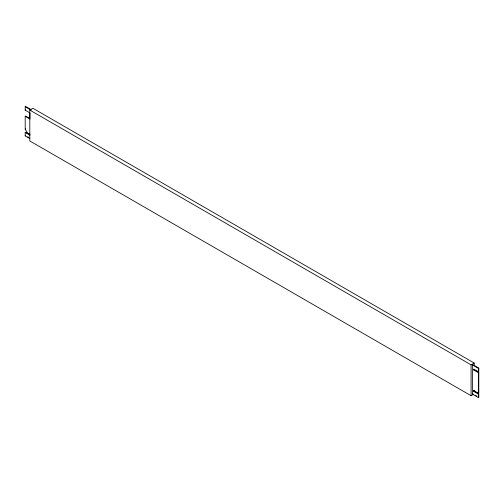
<?xml version="1.0" encoding="UTF-8"?>
<svg xmlns="http://www.w3.org/2000/svg" width="504" height="504" viewBox="0 0 504 504"><rect width="100%" height="100%" fill="white"/><g stroke="black" fill="none" stroke-linecap="round" stroke-linejoin="round"><path stroke-width="0.76" d="M29.824 138.569L25.2 135.897L25.2 132.47L29.956 135.211L29.956 134.392L27.342 132.886L25.2 129.163L25.2 116.304L29.956 119.051L29.956 112.909L25.2 110.162L25.2 106.735L25.647 106.476L30.927 109.525M25.2 110.162L25.647 109.91M473.571 394.279L471.076 395.722L29.805 140.956L29.805 110.08L32.924 108.278L474.195 363.044L474.195 365.356M25.2 116.304L25.647 116.046L29.723 118.402M25.2 129.163L25.647 128.904M25.2 132.47L25.647 132.212L29.723 134.562M25.2 135.897L25.647 135.639M29.805 110.08L471.076 364.839L474.195 363.044M472.412 364.928L472.859 364.669L478.8 368.103L478.8 371.53L478.353 371.788L473.603 369.048L473.603 369.904L478.353 372.645L478.8 372.393L478.8 392.975L478.353 393.233L473.603 390.493L473.603 391.35L478.353 394.09L478.8 393.838L478.8 397.265L478.353 397.524L472.412 394.09L472.412 364.928L478.353 368.361L478.8 368.103M473.603 369.904L474.044 369.646L478.8 372.393M473.603 390.493L474.044 390.235L474.044 391.091L478.8 393.838M473.603 391.35L474.044 391.091M472.412 394.09L472.859 393.838M25.2 106.735L31.141 110.162M27.626 136.786L28.949 137.548M475.499 395.363L476.822 396.125M478.353 368.361L478.353 371.788M478.353 372.645L478.353 393.233M478.353 394.09L478.353 397.524M471.076 364.839L471.076 395.722"/></g></svg>
